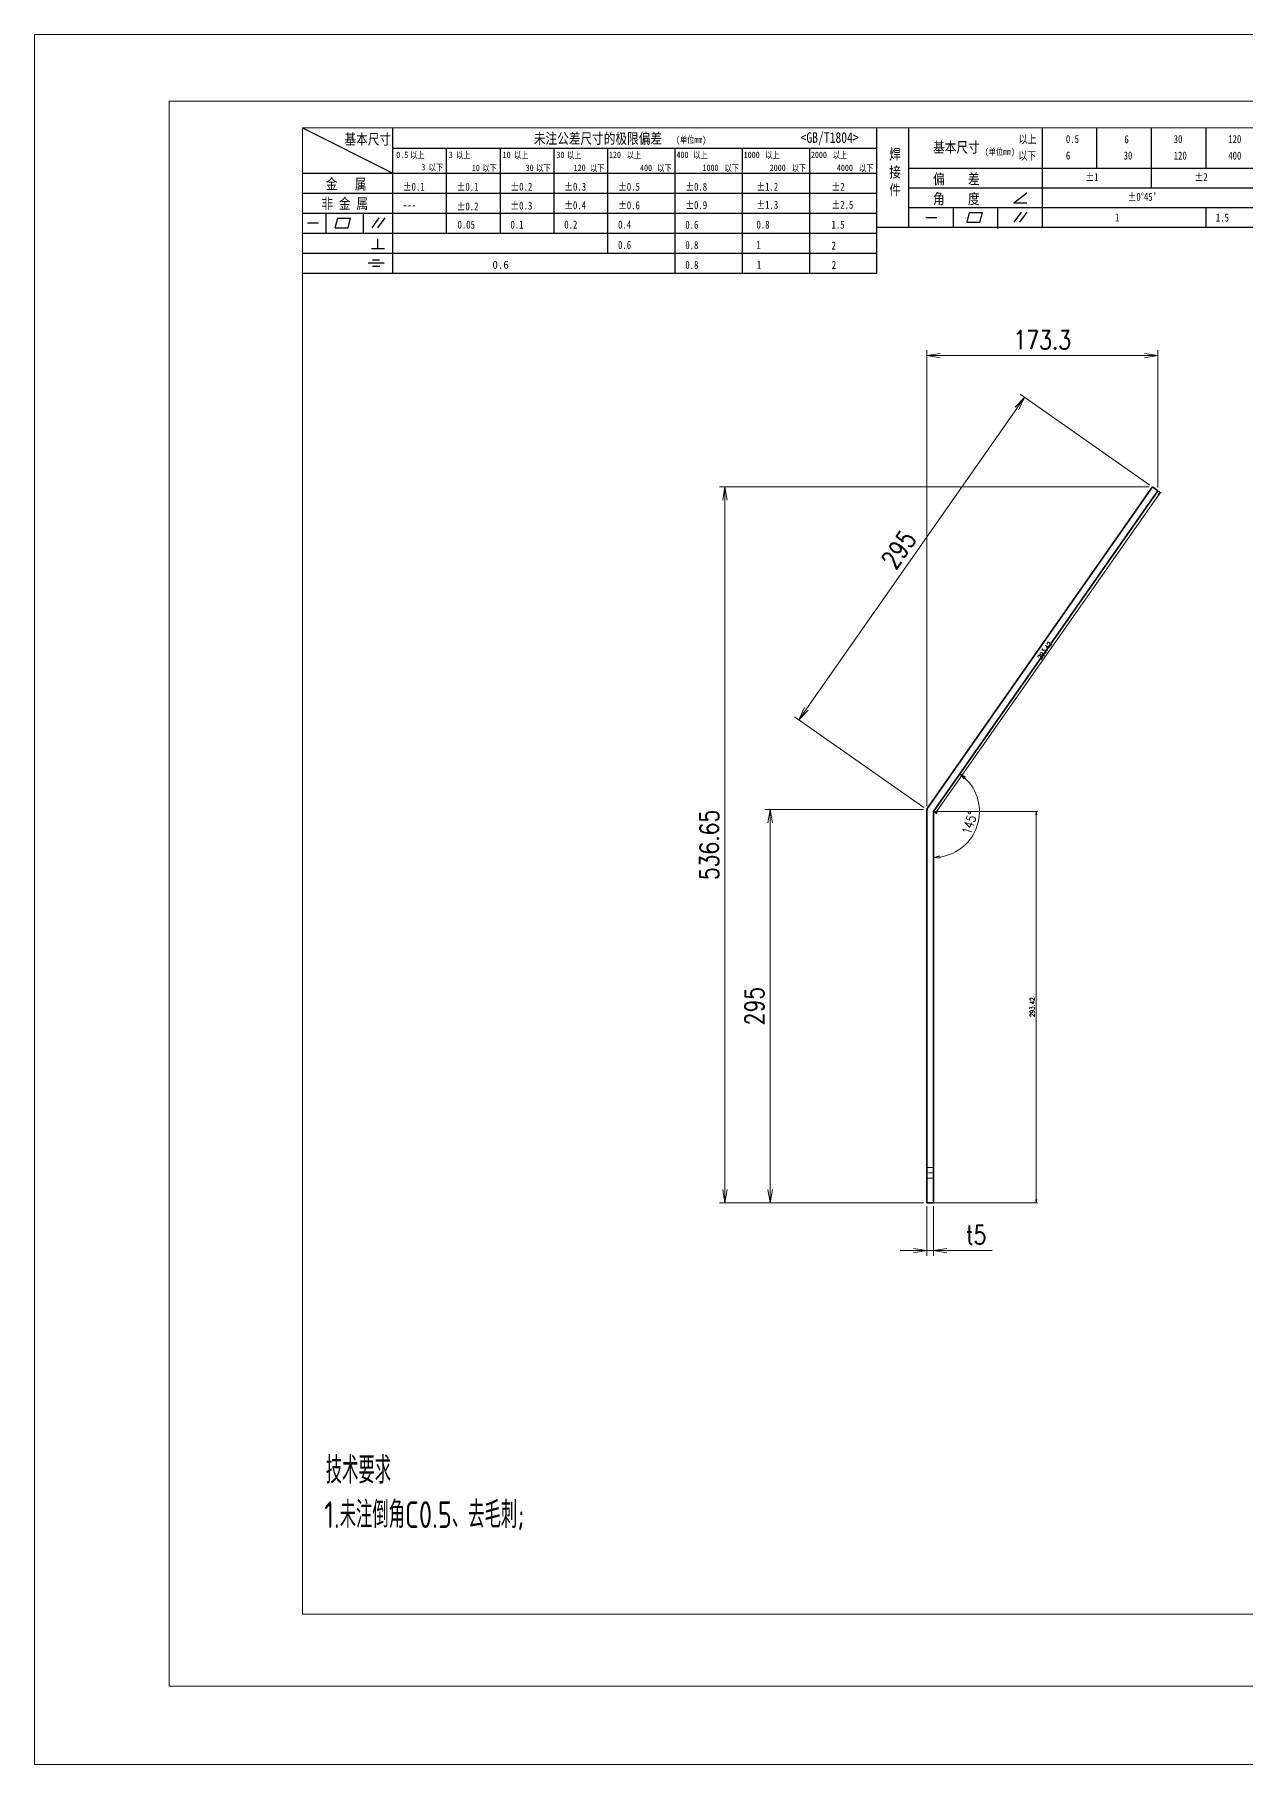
# Model space of a CAD drawing. Header units: millimetres. Extents: x -24189 to 119503, y -125094 to -79532.
# Drawn here: x 117624 to 118532, y -81852 to -80556 of the extents above; entities that cross this region are included whole.
import ezdxf

# ---------------------------------------------------------------- set-up
doc = ezdxf.new("R2010")
doc.units = ezdxf.units.MM
doc.header["$LTSCALE"] = 0.5
for name, pattern in [('AM_ISO02W050x2', [3.75, 3, -0.75]), ('AM_ISO08W050x2', [9, 6, -0.75, 1.5, -0.75]), ('DASHED', [15, 12, -3])]:
    doc.linetypes.add(name, pattern=pattern)
for name, color, linetype, lineweight in [('中心线', 2, 'AM_ISO08W050x2', 18), ('图框', 7, 'Continuous', 18), ('标注线', 3, 'Continuous', 18), ('粗实线', 7, 'Continuous', 35), ('粗点划线', 6, 'AM_ISO08W050x2', 35), ('虚线', 1, 'AM_ISO02W050x2', 18)]:
    doc.layers.add(name, color=color, linetype=linetype, lineweight=lineweight)
doc.layers.add('图\\M+19E79\\M+195B6\\M+18E9A', color=7, linetype='Continuous')
doc.layers.add('打印', color=7, linetype='Continuous', lineweight=15, plot=False)
doc.layers.add('打印-禁用', color=7, linetype='Continuous', lineweight=15, plot=False)
doc.styles.add('DIM', font='romans.shx', dxfattribs={"width": 0.8, "bigfont": 'bigfont.shx'})
doc.styles.add('国标', font='simfang.ttf', dxfattribs={"width": 0.8})
doc.styles.add('机械长仿宋', font='gbenor.shx', dxfattribs={"height": 1, "bigfont": 'gbcbig.shx'})
doc.dimstyles.new('DEH 1-1', dxfattribs={"dimtxt": 3.5, "dimasz": 2.5, "dimexe": 1, "dimexo": 0.625, "dimgap": 1.2, "dimtad": 1, "dimtoh": 1, "dimdsep": 46, "dimtxsty": 'DIM', "dimblk": 'OPEN', "dimcen": 0, "dimclrd": 8, "dimclre": 8, "dimclrt": 2, "dimazin": 2, "dimtfac": 0.5, "dimtmove": 0, "dimatfit": 3, "dimldrblk": 'OPEN', "dimfxl": 0, "dimtolj": 2, "dimlwd": 18, "dimlwe": 18, "dimarcsym": 0})
doc.dimstyles.new('DEH 1-2', dxfattribs={"dimscale": 2, "dimtxt": 3.5, "dimasz": 2.5, "dimexe": 1, "dimexo": 0.625, "dimgap": 1.2, "dimtad": 1, "dimtoh": 1, "dimdsep": 46, "dimtxsty": 'DIM', "dimblk": 'OPEN', "dimcen": 0, "dimclrd": 8, "dimclre": 8, "dimclrt": 2, "dimazin": 2, "dimtfac": 0.5, "dimtmove": 0, "dimatfit": 3, "dimldrblk": 'OPEN', "dimfxl": 0, "dimtolj": 2, "dimlwd": 18, "dimlwe": 18, "dimarcsym": 0})
doc.dimstyles.new('DEH 1-4$0', dxfattribs={"dimscale": 4, "dimtxt": 3.5, "dimasz": 2.5, "dimexe": 1, "dimexo": 0.625, "dimgap": 1.2, "dimtad": 1, "dimdsep": 46, "dimtxsty": 'DIM', "dimblk": 'OPEN', "dimcen": 0, "dimclrd": 8, "dimclre": 8, "dimclrt": 2, "dimazin": 2, "dimtfac": 0.5, "dimtmove": 0, "dimatfit": 3, "dimldrblk": 'OPEN', "dimfxl": 0, "dimtolj": 2, "dimlwd": 18, "dimlwe": 18, "dimarcsym": 0})

# ---------------------------------------------------------------- blocks, each defined once
blk = doc.blocks.new('GZDEH零件A3图框V01版')
at = {"layer": '图\\M+19E79\\M+195B6\\M+18E9A', "color": 9}
for p, q in [((2882.49, -1554.46), (2899.37, -1562.92)), ((2899.37, -1581.67), (2899.37, -1554.46)), ((2990.09, -1581.67), (2990.09, -1554.46)), ((2996.09, -1573.08), (2996.09, -1554.46)), ((3021.09, -1561.98), (3021.09, -1554.46)), ((3031.31, -1561.98), (3031.31, -1554.46)), ((3041.53, -1561.98), (3041.53, -1554.46)), ((3051.75, -1561.98), (3051.75, -1554.46)), ((2899.37, -1558.24), (2990.09, -1558.24)), ((2909.45, -1574.17), (2909.45, -1558.24)), ((2919.53, -1574.17), (2919.53, -1558.24)), ((2929.61, -1574.17), (2929.61, -1558.24)), ((2939.69, -1577.92), (2939.69, -1558.24)), ((2952.29, -1581.67), (2952.29, -1558.24)), ((2964.89, -1581.67), (2964.89, -1558.24)), ((2977.49, -1581.67), (2977.49, -1558.24)), ((2996.09, -1561.98), (3113.09, -1561.98)), ((3021.09, -1573.08), (3021.09, -1561.98)), ((3041.53, -1565.68), (3041.53, -1561.98)), ((2882.49, -1562.92), (2990.09, -1562.92)), ((2996.09, -1565.68), (3113.09, -1565.68)), ((2882.49, -1566.67), (2990.09, -1566.67)), ((3015.75, -1568.51), (3018.15, -1566.66)), ((3015.75, -1568.51), (3018.15, -1568.51)), ((2882.49, -1570.42), (2990.09, -1570.42)), ((2886.92, -1574.12), (2886.92, -1570.42)), ((2888.59, -1573.16), (2889.07, -1571.37)), ((2889.07, -1571.37), (2891.48, -1571.37)), ((2891, -1573.16), (2891.48, -1571.37)), ((2893.91, -1574.12), (2893.91, -1570.42)), ((2895.52, -1573.16), (2896.85, -1571.3)), ((2896.6, -1573.16), (2897.94, -1571.3)), ((2996.09, -1569.38), (3113.09, -1569.38)), ((2999.26, -1571.23), (3001.32, -1571.23)), ((3004.42, -1573.08), (3004.42, -1569.38)), ((3006.97, -1572.12), (3007.45, -1570.33)), ((3006.97, -1572.12), (3009.39, -1572.12)), ((3007.45, -1570.33), (3009.86, -1570.33)), ((3009.39, -1572.12), (3009.86, -1570.33)), ((3012.75, -1573.08), (3012.75, -1569.38)), ((3015.81, -1572.12), (3017.15, -1570.26)), ((3016.89, -1572.12), (3018.23, -1570.26)), ((3051.75, -1573.08), (3051.75, -1569.38)), ((2882.49, -1574.17), (2990.09, -1574.17)), ((2883.43, -1572.27), (2885.49, -1572.27)), ((2888.59, -1573.16), (2891, -1573.16)), ((2896.58, -1577.05), (2896.58, -1575.28)), ((2990.09, -1573.08), (3113.09, -1573.08)), ((3012.75, -1573.33), (3012.75, -1573.08)), ((2882.49, -1577.92), (2990.09, -1577.92)), ((2895.42, -1577.05), (2897.81, -1577.05)), ((2882.49, -1581.67), (2990.09, -1581.67)), ((2894.79, -1579.77), (2897.77, -1579.77)), ((2895.57, -1579.17), (2896.92, -1579.17)), ((2895.57, -1580.37), (2896.93, -1580.37))]:
    blk.add_line(p, q, dxfattribs=at)
at = {"layer": '图框', "linetype": 'Continuous'}
for p, q in [((2882.49, -1554.46), (2882.49, -1832.96)), ((3272.49, -1554.46), (2882.49, -1554.46)), ((2882.49, -1832.96), (3272.49, -1832.96))]:
    blk.add_line(p, q, dxfattribs=at)
at = {"layer": '打印-禁用', "linetype": 'Continuous'}
for p, q in [((2857.49, -1549.46), (2857.49, -1846.46)), ((3277.49, -1549.46), (2857.49, -1549.46)), ((2857.49, -1846.46), (3277.49, -1846.46))]:
    blk.add_line(p, q, dxfattribs=at)
at = {"layer": '图\\M+19E79\\M+195B6\\M+18E9A', "color": 9, "style": '国标', "width": 0.8}
for s, height, p in [('基本尺寸', 2, (2890.33, -1557.58)), ('未注公差尺寸的极限偏差', 2, (2925.81, -1557.44)), ('<GB/T1804>', 2, (2975.78, -1557.27)), ('以上', 1.5, (3016.64, -1557.33)), ('0.5', 1.5, (3025.49, -1557.3)), ('6', 1.5, (3036.45, -1557.34)), ('30', 1.5, (3045.69, -1557.31)), ('120', 1.5, (3055.91, -1557.31)), ('30', 1.2, (2930.04, -1560.11)), ('基本尺寸', 2, (3000.6, -1559.1)), ('以下', 1.5, (3016.58, -1560.43)), ('6', 1.5, (3025.49, -1560.38)), ('30', 1.5, (3036.31, -1560.39)), ('120', 1.5, (3045.69, -1560.41)), ('400', 1.5, (3055.91, -1560.41)), ('金   属', 2, (2886.82, -1565.98)), ('±0.1', 1.5, (2901.27, -1566.23)), ('±0.1', 1.5, (2911.35, -1566.23)), ('±0.2', 1.5, (2921.43, -1566.23)), ('±0.3', 1.5, (2931.51, -1566.23)), ('±0.5', 1.5, (2941.59, -1566.23)), ('±0.8', 1.5, (2954.19, -1566.23)), ('±1.2', 1.5, (2967.51, -1566.23)), ('±2', 1.5, (2981.58, -1566.23)), ('偏    差', 2, (3000.6, -1565.04)), ('±1', 1.5, (3029.16, -1564.42)), ('±2', 1.5, (3049.61, -1564.42)), ('非 金 属', 2, (2886.02, -1569.65)), ('±0.2', 1.5, (2911.35, -1569.92)), ('±0.3', 1.5, (2921.43, -1569.77)), ('±0.4', 1.5, (2931.51, -1569.71)), ('±0.6', 1.5, (2941.59, -1569.71)), ('±0.9', 1.5, (2954.19, -1569.68)), ('±1.3', 1.5, (2967.51, -1569.62)), ('±2.5', 1.5, (2981.58, -1569.61)), ('角    度', 2, (3000.6, -1568.74)), ("±0%%D45'", 1.5, (3037.06, -1568.12)), ('---', 1.5, (2901.27, -1569.65)), ('0.1', 1.5, (2921.43, -1573.34)), ('0.2', 1.5, (2931.51, -1573.33)), ('0.4', 1.5, (2941.59, -1573.33)), ('0.6', 1.5, (2954.19, -1573.35)), ('0.8', 1.5, (2967.51, -1573.33)), ('1.5', 1.5, (2981.58, -1573.34)), ('1', 1.5, (3034.69, -1571.98)), ('1.5', 1.5, (3053.59, -1572.01)), ('0.6', 1.5, (2941.59, -1577.14)), ('0.8', 1.5, (2954.19, -1577.17)), ('1', 1.5, (2967.51, -1577.12)), ('2', 1.5, (2981.58, -1577.26)), ('0.8', 1.5, (2954.19, -1580.87)), ('1', 1.5, (2967.59, -1580.86)), ('2', 1.5, (2981.62, -1580.89))]:
    blk.add_text(s, height=height, dxfattribs=at).set_placement(p)
at = {"layer": '图\\M+19E79\\M+195B6\\M+18E9A', "color": 9, "lineweight": 15, "style": '国标', "width": 0.8}
for s, p in [('(单位mm)', (2952.44, -1557.27)), ('0.5', (2900.03, -1560.11)), ('以上', (2902.64, -1560.16)), ('3', (2909.88, -1560.11)), ('以上', (2911.25, -1560.16)), ('10', (2919.96, -1560.11)), ('以上', (2922.09, -1560.16)), ('以上', (2932.02, -1560.16)), ('120', (2939.88, -1560.11)), ('以上', (2943.21, -1560.16)), ('400', (2952.52, -1560.11)), ('以上', (2955.68, -1560.16)), ('1000', (2965.12, -1560.11)), ('以上', (2969.16, -1560.16)), ('2000', (2977.72, -1560.11)), ('以上', (2981.8, -1560.16)), ('(单位mm)', (3010.27, -1559.51)), ('3', (2904.73, -1562.41)), ('以下', (2906.1, -1562.46)), ('10', (2914.19, -1562.54)), ('以下', (2916.18, -1562.59)), ('30', (2924.27, -1562.54)), ('以下', (2926.26, -1562.59)), ('120', (2933.26, -1562.54)), ('以下', (2936.34, -1562.59)), ('400', (2945.7, -1562.54)), ('以下', (2948.94, -1562.59)), ('1000', (2957.41, -1562.54)), ('以下', (2961.54, -1562.59)), ('2000', (2969.99, -1562.54)), ('以下', (2974.14, -1562.59)), ('4000', (2982.59, -1562.54)), ('以下', (2986.74, -1562.59))]:
    blk.add_text(s, height=1.2, dxfattribs=at).set_placement(p)
at = {"layer": '图\\M+19E79\\M+195B6\\M+18E9A', "color": 9, "lineweight": 13, "style": '国标'}
blk.add_text('0.6', height=1.5, dxfattribs=at).set_placement((2918.05, -1580.85))
at = {"layer": '图\\M+19E79\\M+195B6\\M+18E9A', "color": 9, "insert": (2992.39, -1558.41), "char_height": 2, "width": 3.1877, "attachment_point": 1, "style": '国标'}
blk.add_mtext('焊\\P接\\P件', dxfattribs=at)
at = {"layer": '图\\M+19E79\\M+195B6\\M+18E9A', "color": 9, "insert": (2911.51, -1573.37), "char_height": 1.5, "attachment_point": 7, "style": '国标'}
blk.add_mtext_dynamic_manual_height_columns('0.05', width=5.1982, gutter_width=12.5, heights=[0], dxfattribs=at)
blk = doc.blocks.new('DEH A3')
at = {"layer": '图框'}
blk.add_blockref('GZDEH零件A3图框V01版', (-2857.49, 1846.46), dxfattribs=at)
blk = doc.blocks.new('_Open')
at = {"color": 0, "linetype": 'ByBlock', "lineweight": -2}
for p, q in [((-1, 0.17), (0, 0)), ((-1, -0.17), (0, 0)), ((0, 0), (-1, 0))]:
    blk.add_line(p, q, dxfattribs=at)
blk = doc.blocks.new('*D6')
at = {"layer": 'Defpoints', "color": 0, "transparency": 16777216}
for p in [(118292.9, -81431.4), (118297.9, -81431.4), (118297.9, -81467.2)]:
    blk.add_point(p, dxfattribs=at)
at = {"layer": '标注线', "color": 8, "lineweight": 18, "transparency": 16777216}
for p, q in [((118292.9, -81433.9), (118292.9, -81471.2)), ((118297.9, -81433.9), (118297.9, -81471.2)), ((118282.9, -81467.2), (118272.9, -81467.2)), ((118292.9, -81467.2), (118297.9, -81467.2)), ((118307.9, -81467.2), (118341.9, -81467.2))]:
    blk.add_line(p, q, dxfattribs=at)
at = {"layer": '标注线', "color": 8, "lineweight": 18, "transparency": 16777216, "xscale": 10, "yscale": 10, "zscale": 10}
blk.add_blockref('_Open', (118292.9, -81467.2), dxfattribs=at)
at = {"layer": '标注线', "color": 8, "lineweight": 18, "transparency": 16777216, "xscale": 10, "yscale": 10, "zscale": 10, "rotation": 180}
blk.add_blockref('_Open', (118297.9, -81467.2), dxfattribs=at)
at = {"layer": '标注线', "color": 2, "transparency": 16777216, "insert": (118329.9, -81455.4), "char_height": 14, "attachment_point": 5, "style": 'DIM'}
blk.add_mtext('\\A2;t5', dxfattribs=at)
blk = doc.blocks.new('*D7')
at = {"layer": 'Defpoints', "color": 0, "transparency": 16777216}
for p in [(118175.5, -81136.4), (118292.9, -81136.4), (118292.9, -81431.4)]:
    blk.add_point(p, dxfattribs=at)
at = {"layer": '标注线', "color": 8, "lineweight": 18, "transparency": 16777216}
for p, q in [((118290.4, -81136.4), (118171.5, -81136.4)), ((118175.5, -81421.4), (118175.5, -81146.4)), ((118290.4, -81431.4), (118171.5, -81431.4))]:
    blk.add_line(p, q, dxfattribs=at)
at = {"layer": '标注线', "color": 8, "lineweight": 18, "transparency": 16777216, "xscale": 10, "yscale": 10, "zscale": 10}
for p, rotation in [((118175.5, -81136.4), 90), ((118175.5, -81431.4), 270)]:
    blk.add_blockref('_Open', p, dxfattribs=dict(at, rotation=rotation))
at = {"layer": '标注线', "color": 2, "transparency": 16777216, "insert": (118163.7, -81283.9), "char_height": 14, "attachment_point": 5, "rotation": 90, "style": 'DIM'}
blk.add_mtext('\\A2;295', dxfattribs=at)
blk = doc.blocks.new('*D8')
at = {"layer": 'Defpoints', "color": 0, "transparency": 16777216}
for p in [(118366.2, -80827.6), (118462, -80894.7), (118292.9, -81136.4)]:
    blk.add_point(p, dxfattribs=at)
at = {"layer": '标注线', "color": 8, "lineweight": 18, "transparency": 16777216}
for p, q in [((118460, -80893.3), (118362.9, -80825.3)), ((118202.7, -81061.1), (118360.4, -80835.8)), ((118290.8, -81135), (118193.7, -81067))]:
    blk.add_line(p, q, dxfattribs=at)
at = {"layer": '标注线', "color": 8, "lineweight": 18, "transparency": 16777216, "xscale": 10, "yscale": 10, "zscale": 10}
for p, rotation in [((118366.2, -80827.6), 55.0024796046313), ((118197, -81069.3), 235.0024796046313)]:
    blk.add_blockref('_Open', p, dxfattribs=dict(at, rotation=rotation))
at = {"layer": '标注线', "color": 2, "transparency": 16777216, "insert": (118271.9, -80941.7), "char_height": 14, "attachment_point": 5, "rotation": 55.0025, "style": 'DIM'}
blk.add_mtext('\\A2;295', dxfattribs=at)
blk = doc.blocks.new('*D9')
at = {"layer": 'Defpoints', "color": 0, "transparency": 16777216}
for p in [(118466.2, -80897.6), (118297.9, -81138.9), (118298.4, -81137.2), (118323.6, -81160.9), (118297.9, -81431.4)]:
    blk.add_point(p, dxfattribs=at)
at = {"layer": '标注线', "color": 8, "lineweight": 18, "transparency": 16777216}
blk.add_arc((118297.9, -81138), 34.5, 278.3176, 46.6823, dxfattribs=at)
at = {"layer": '标注线', "color": 8, "lineweight": 18, "transparency": 16777216, "xscale": 5, "yscale": 5, "zscale": 5}
for p, rotation in [((118317.6, -81109.7), 140.8411604905973), ((118297.9, -81172.4), 184.158818522169)]:
    blk.add_blockref('_Open', p, dxfattribs=dict(at, rotation=rotation))
at = {"layer": '标注线', "color": 2, "transparency": 16777216, "insert": (118325.1, -81146.6), "char_height": 7, "attachment_point": 5, "rotation": 72.5, "style": 'DIM'}
blk.add_mtext('\\A2;145\\M+1818B', dxfattribs=at)
blk = doc.blocks.new('*D10')
at = {"layer": 'Defpoints', "color": 0, "transparency": 16777216}
for p in [(118466.2, -80796.3), (118466.2, -80897.6), (118292.9, -81136.4)]:
    blk.add_point(p, dxfattribs=at)
at = {"layer": '标注线', "color": 8, "lineweight": 18, "transparency": 16777216}
for p, q in [((118292.9, -81133.9), (118292.9, -80792.3)), ((118466.2, -80895.1), (118466.2, -80792.3)), ((118302.9, -80796.3), (118456.2, -80796.3))]:
    blk.add_line(p, q, dxfattribs=at)
at = {"layer": '标注线', "color": 8, "lineweight": 18, "transparency": 16777216, "xscale": 10, "yscale": 10, "zscale": 10, "rotation": 180}
blk.add_blockref('_Open', (118292.9, -80796.3), dxfattribs=at)
at = {"layer": '标注线', "color": 8, "lineweight": 18, "transparency": 16777216, "xscale": 10, "yscale": 10, "zscale": 10}
blk.add_blockref('_Open', (118466.2, -80796.3), dxfattribs=at)
at = {"layer": '标注线', "color": 2, "transparency": 16777216, "insert": (118379.5, -80784.5), "char_height": 14, "attachment_point": 5, "style": 'DIM'}
blk.add_mtext('\\A2;173.3', dxfattribs=at)
blk = doc.blocks.new('*D11')
at = {"layer": 'Defpoints', "color": 0, "transparency": 16777216}
for p in [(118141.7, -80894.7), (118462.1, -80894.7), (118292.9, -81431.4)]:
    blk.add_point(p, dxfattribs=at)
at = {"layer": '标注线', "color": 8, "lineweight": 18, "transparency": 16777216}
for p, q in [((118459.6, -80894.7), (118137.7, -80894.7)), ((118141.7, -81421.4), (118141.7, -80904.7)), ((118290.4, -81431.4), (118137.7, -81431.4))]:
    blk.add_line(p, q, dxfattribs=at)
at = {"layer": '标注线', "color": 8, "lineweight": 18, "transparency": 16777216, "xscale": 10, "yscale": 10, "zscale": 10}
for p, rotation in [((118141.7, -80894.7), 90), ((118141.7, -81431.4), 270)]:
    blk.add_blockref('_Open', p, dxfattribs=dict(at, rotation=rotation))
at = {"layer": '标注线', "color": 2, "transparency": 16777216, "insert": (118129.9, -81163.1), "char_height": 14, "attachment_point": 5, "rotation": 90, "style": 'DIM'}
blk.add_mtext('\\A2;536.65', dxfattribs=at)
blk = doc.blocks.new('*D17')
at = {"layer": 'Defpoints', "color": 0, "transparency": 16777216}
for p in [(118466.2, -80897.6), (118297.9, -81138), (118299.6, -81139.2)]:
    blk.add_point(p, dxfattribs=at)
at = {"layer": '标注线', "color": 8, "lineweight": 18, "transparency": 16777216}
for p, q in [((118466.7, -80898), (118468.7, -80899.4)), ((118466.5, -80900.9), (118301, -81137.1)), ((118298.4, -81138.3), (118300.4, -81139.7))]:
    blk.add_line(p, q, dxfattribs=at)
at = {"layer": '标注线', "color": 8, "lineweight": 18, "transparency": 16777216, "xscale": 2.5, "yscale": 2.5, "zscale": 2.5}
for p, rotation in [((118467.9, -80898.8), 54.99997901276889), ((118299.6, -81139.2), 234.9999790127689)]:
    blk.add_blockref('_Open', p, dxfattribs=dict(at, rotation=rotation))
at = {"layer": '标注线', "color": 2, "transparency": 16777216, "insert": (118381.3, -81017.3), "char_height": 3.5, "attachment_point": 5, "rotation": 55, "style": 'DIM'}
blk.add_mtext('\\A2;293.42', dxfattribs=at)
blk = doc.blocks.new('*D18')
at = {"layer": 'Defpoints', "color": 0, "transparency": 16777216}
for p in [(118297.9, -81138), (118297.9, -81431.4), (118375, -81431.4)]:
    blk.add_point(p, dxfattribs=at)
at = {"layer": '标注线', "color": 8, "lineweight": 18, "transparency": 16777216}
for p, q in [((118298.5, -81138), (118376, -81138)), ((118375, -81140.5), (118375, -81428.9)), ((118298.5, -81431.4), (118376, -81431.4))]:
    blk.add_line(p, q, dxfattribs=at)
at = {"layer": '标注线', "color": 8, "lineweight": 18, "transparency": 16777216, "xscale": 2.5, "yscale": 2.5, "zscale": 2.5}
for p, rotation in [((118375, -81138), 90), ((118375, -81431.4), 270)]:
    blk.add_blockref('_Open', p, dxfattribs=dict(at, rotation=rotation))
at = {"layer": '标注线', "color": 2, "transparency": 16777216, "insert": (118372, -81284.7), "char_height": 3.5, "attachment_point": 5, "rotation": 90, "style": 'DIM'}
blk.add_mtext('\\A2;293.42', dxfattribs=at)

msp = doc.modelspace()

# ---------------------------------------------------------------- linework, layer by layer
at = {"layer": '中心线', "color": 2, "lineweight": 13, "ltscale": 0.15}
msp.add_line((118292.354, -81408.885), (118298.354, -81408.885), dxfattribs=at)
at = {"layer": '打印'}
msp.add_lwpolyline([(117725.181, -80605.578), (119405.181, -80605.578), (119405.181, -81793.578), (117725.181, -81793.578)], close=True, dxfattribs=at)
at = {"layer": '标注线'}
msp.add_lwpolyline([(117624.301, -80555.641), (119503.306, -80555.641), (119503.306, -81852.309), (117624.301, -81852.309)], close=True, dxfattribs=at)
at = {"layer": '粗实线', "color": 7, "lineweight": 35}
for p, q in [((118462.058, -80894.735), (118293.939, -81134.835)), ((118297.854, -81137.961), (118466.154, -80897.603)), ((118292.854, -81138.277), (118292.854, -81431.385)), ((118297.854, -81431.385), (118297.854, -81137.961))]:
    msp.add_line(p, q, dxfattribs=at)
at = {"layer": '粗实线', "color": 7, "lineweight": 35, "ltscale": 0.125009}
msp.add_line((118466.154, -80897.603), (118462.058, -80894.735), dxfattribs=at)
at = {"layer": '粗实线', "color": 7, "lineweight": 35, "ltscale": 0.125}
msp.add_line((118292.854, -81431.385), (118297.854, -81431.385), dxfattribs=at)
at = {"layer": '粗实线', "color": 7, "lineweight": 35}
for centre, radius in [((118298.854, -81138.277), 6), ((118300.854, -81138.907), 3)]:
    msp.add_arc(centre, radius, 144.999998, 180.000005, dxfattribs=at)
at = {"layer": '粗点划线', "linetype": 'DASHED', "lineweight": -2}
for p, q in [((118292.854, -81136.385), (118293.939, -81134.835)), ((118292.854, -81138.277), (118292.854, -81136.385))]:
    msp.add_line(p, q, dxfattribs=at)
at = {"layer": '虚线', "linetype": 'DASHED', "lineweight": 13, "ltscale": 0.125}
for p, q in [((118292.854, -81404.885), (118297.854, -81404.885)), ((118292.854, -81404.885), (118297.854, -81404.885)), ((118292.854, -81412.885), (118297.854, -81412.885)), ((118292.854, -81412.885), (118297.854, -81412.885))]:
    msp.add_line(p, q, dxfattribs=at)

# ---------------------------------------------------------------- block references
at = {"layer": '图框', "xscale": 4, "yscale": 4, "zscale": 4}
msp.add_blockref('DEH A3', (117725.181, -81793.578), dxfattribs=at)

# ---------------------------------------------------------------- texts
at = {"layer": '图\\M+19E79\\M+195B6\\M+18E9A', "color": 2, "linetype": 'ByBlock', "lineweight": 9, "style": '机械长仿宋', "width": 0.85}
for s, p in [('技术要求', (117842.496, -81641.744)), ('1.未注倒角C0.5、去毛刺; ', (117841.413, -81675.078))]:
    msp.add_text(s, height=20, dxfattribs=at).set_placement(p)

# ---------------------------------------------------------------- dimensions: what is measured, and where the dimension line sits
at = {"layer": '标注线'}
dim = msp.add_linear_dim(base=(118466.154, -80796.314), p1=(118292.854, -81136.385), p2=(118466.154, -80897.603), dimstyle='DEH 1-4$0', dxfattribs=at)
dim.commit()
dim.dimension.update_dxf_attribs({"geometry": '*D10', "text_midpoint": (118379.504, -80784.514)})
for p1, p2, distance, dimstyle, picture, middle in [((118292.854, -81136.385), (118462.048, -80894.728), 117.03, 'DEH 1-4$0', '*D8', (118271.916, -80941.667)), ((118466.154, -80897.603), (118297.854, -81137.961), 2.116, 'DEH 1-1', '*D17', (118381.321, -81017.304))]:
    dim = msp.add_aligned_dim(p1=p1, p2=p2, distance=distance, dimstyle=dimstyle, dxfattribs=at)
    dim.commit()
    dim.dimension.update_dxf_attribs({"geometry": picture, "text_midpoint": middle})
for base, p1, p2, dimstyle, picture, middle in [((118141.744, -80894.735), (118292.854, -81431.385), (118462.058, -80894.735), 'DEH 1-4$0', '*D11', (118129.944, -81163.06)), ((118175.54, -81136.385), (118292.854, -81431.385), (118292.854, -81136.385), 'DEH 1-4$0', '*D7', (118163.74, -81283.885)), ((118374.979, -81431.385), (118297.854, -81137.961), (118297.854, -81431.385), 'DEH 1-1', '*D18', (118372.029, -81284.673))]:
    dim = msp.add_linear_dim(base=base, p1=p1, p2=p2, angle=90, dimstyle=dimstyle, dxfattribs=at)
    dim.commit()
    dim.dimension.update_dxf_attribs({"geometry": picture, "text_midpoint": middle})
dim = msp.add_angular_dim_2l(base=(118323.605, -81160.879), line1=((118298.396, -81137.187), (118466.154, -80897.603)), line2=((118297.854, -81431.385), (118297.854, -81138.907)), dimstyle='DEH 1-2', dxfattribs=at)
dim.commit()
dim.dimension.update_dxf_attribs({"geometry": '*D9', "text_midpoint": (118325.104, -81146.553)})
dim = msp.add_linear_dim(base=(118297.854, -81467.16), p1=(118292.854, -81431.385), p2=(118297.854, -81431.385), dimstyle='DEH 1-4$0', override={"dimpost": 't<>'}, dxfattribs=at)
dim.commit()
dim.dimension.update_dxf_attribs({"geometry": '*D6', "text_midpoint": (118329.854, -81455.36)})

doc.saveas('drawing.dxf')
